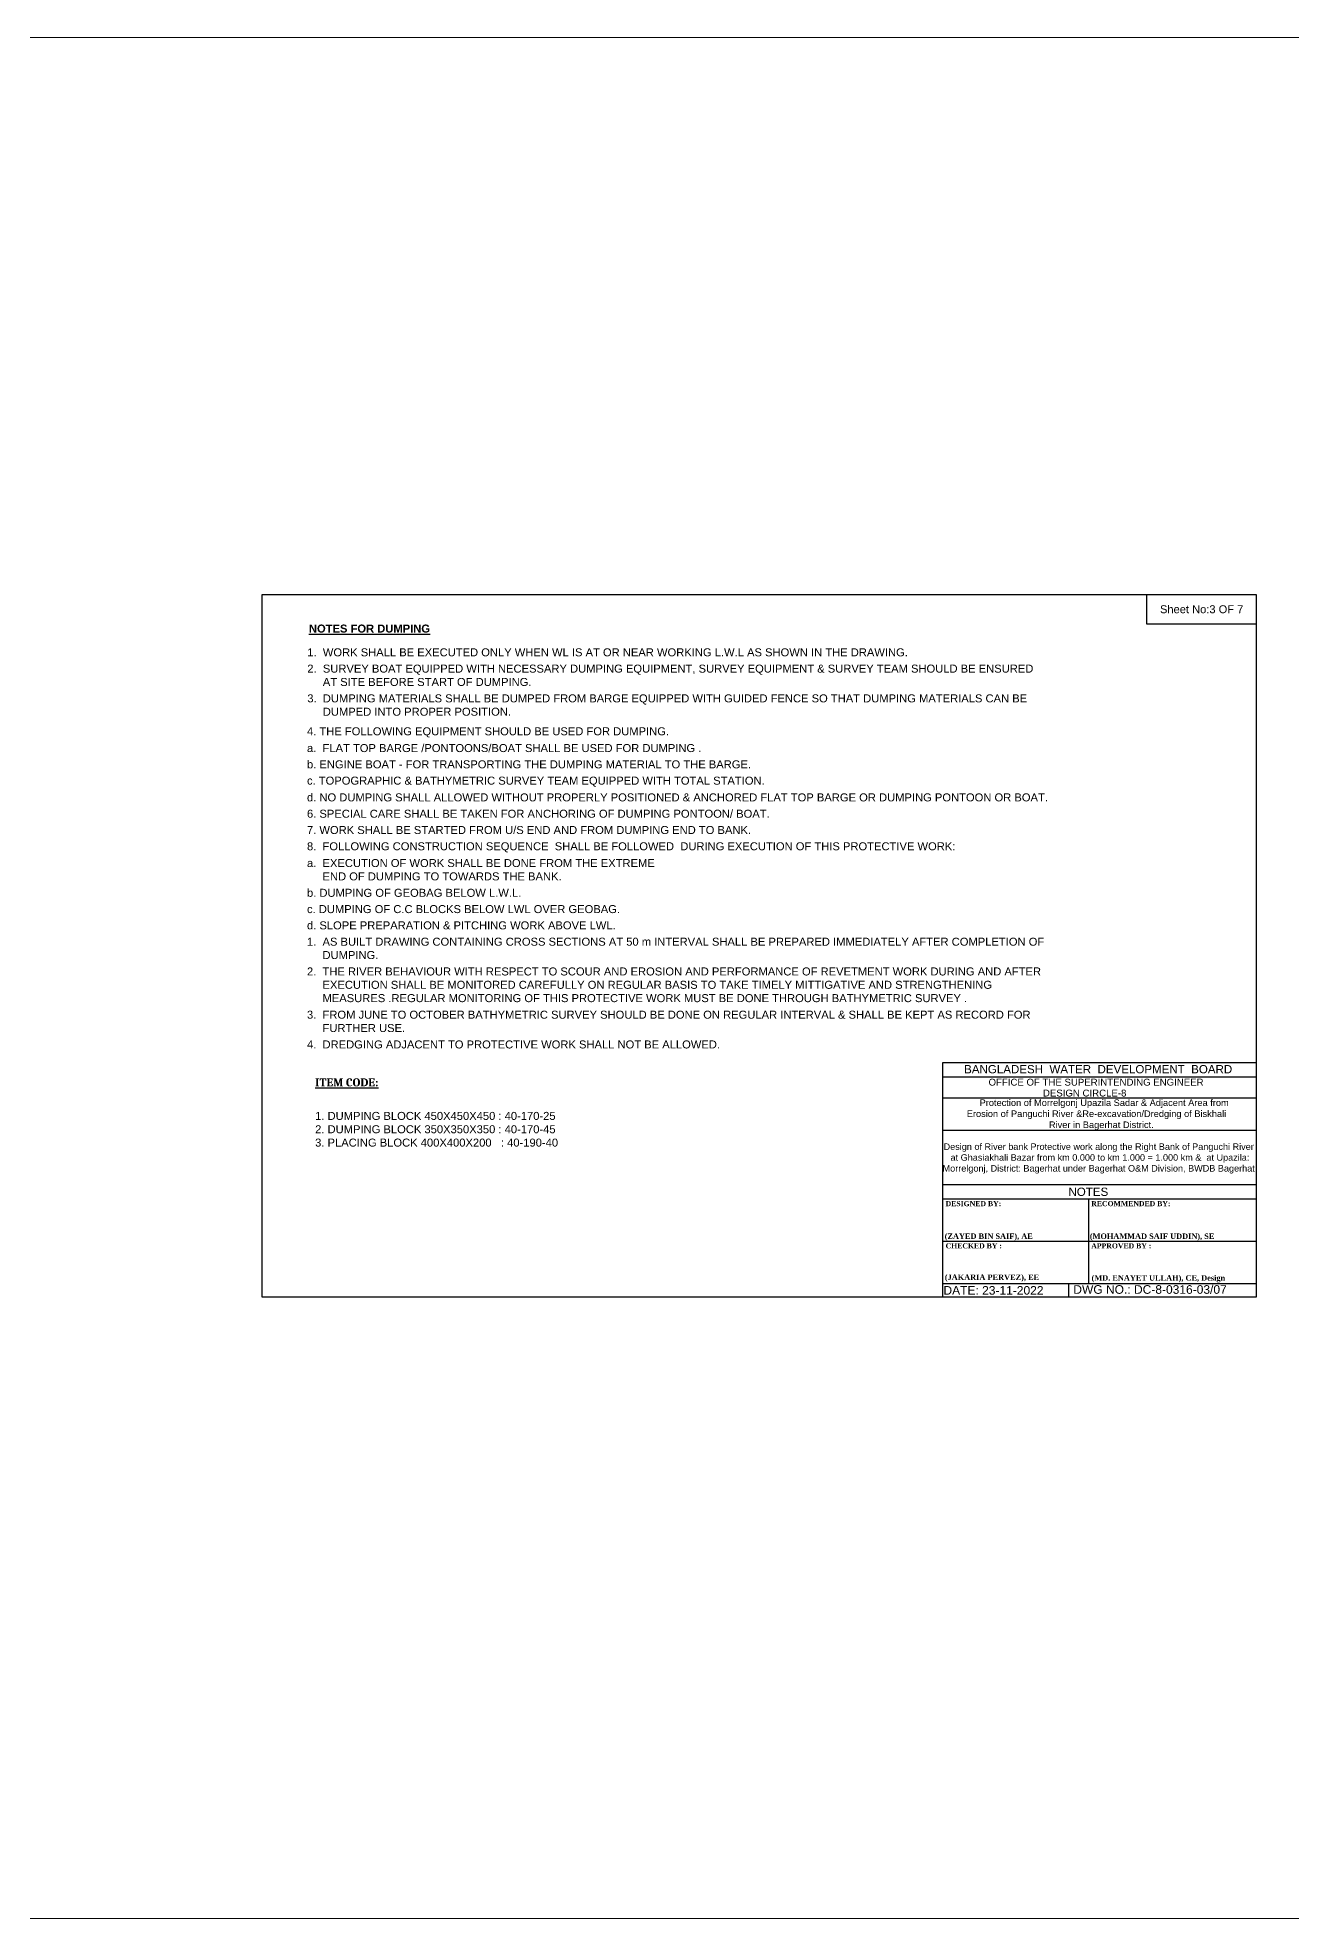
# Model space of a CAD drawing. Header units: inches. Extents: x 64995 to 402236, y -100918 to 204355.
# Drawn here: x 115311 to 127923, y -89368 to -70446 of the extents above; entities that cross this region are included whole.
import ezdxf
from ezdxf.enums import TextEntityAlignment as Align

# ---------------------------------------------------------------- set-up
doc = ezdxf.new("R2010")
doc.units = ezdxf.units.IN
doc.header["$LTSCALE"] = 7
doc.header["$MEASUREMENT"] = 0
doc.layers.add('Cross Section Labels', color=7, linetype='Continuous', lineweight=9)
doc.layers.add('LINE', color=7, linetype='Continuous')
doc.styles.add('Kazi_T_H', font='timesbd.ttf')
doc.styles.get("Standard").update_dxf_attribs({"font": 'arial.ttf'})

msp = doc.modelspace()

# ---------------------------------------------------------------- linework, layer by layer
for points in [[(117570.80368, -76047.98833), (127570.80368, -76047.98833), (127570.80368, -83118.98833), (117570.80368, -83118.98833)], [(126470.80368, -76047.98833), (127570.80368, -76047.98833), (127570.80368, -76347.98833), (126470.80368, -76347.98833)]]:
    msp.add_lwpolyline(points, close=True)
at = {"layer": 'Cross Section Labels'}
for p in [(127570.80368, -80760.18125), (124412.24107, -83118.98833)]:
    msp.add_line(p, (127570.80368, -83118.98833), dxfattribs=at)
msp.add_lwpolyline([(64995.45127, -70446.34122), (198816.07613, -70446.34122), (198816.07613, -89368.45625), (64995.45127, -89368.45625)], close=True, dxfattribs=at)
at = {"layer": 'LINE', "color": 0, "linetype": 'ByBlock', "lineweight": -3, "ltscale": 0.5}
for p, q in [((127570.80368, -80760.18125), (124412.24107, -80760.18125)), ((124412.24107, -80760.18125), (124412.24107, -83118.98833)), ((127570.80368, -80904.75903), (124412.24107, -80904.75903)), ((127570.80368, -81116.55965), (124412.24107, -81116.55965)), ((127570.80368, -81442.97601), (124412.24107, -81442.97601)), ((127570.80368, -81988.60039), (124412.24107, -81988.60039)), ((127570.80368, -82131.77396), (124412.24107, -82131.77396)), ((125884.67287, -82980.67855), (125884.67287, -82131.77396)), ((124412.24107, -82556.22626), (127570.80368, -82556.22626)), ((124412.24107, -82980.67855), (127570.80368, -82980.67855)), ((125685.2503, -83118.98833), (125685.2503, -82980.67855))]:
    msp.add_line(p, q, dxfattribs=at)

# ---------------------------------------------------------------- texts
at = {"insert": (127020.80368, -76197.98833), "char_height": 80, "attachment_point": 5}
msp.add_mtext('Sheet No:3 OF 7', dxfattribs=at)
for s, insert, char_height, width, attachment_point in [('{\\fArial|b1|i0|c0|p34;\\LNOTES FOR DUMPING} ', (118040.38829, -76351.46837), 80.5, 7475, 1), ('1.  WORK SHALL BE EXECUTED ONLY WHEN WL IS AT OR NEAR WORKING L.W.L AS SHOWN IN THE DRAWING. ^J', (118023.9759, -76590.67702), 80.5, 7475, 1), ('2.  SURVEY BOAT EQUIPPED WITH NECESSARY DUMPING EQUIPMENT, SURVEY EQUIPMENT & SURVEY TEAM SHOULD BE ENSURED \\P     AT SITE BEFORE START OF DUMPING.', (118023.9759, -76754.4775), 80.5, 7475, 1), ('3.  DUMPING MATERIALS SHALL BE DUMPED FROM BARGE EQUIPPED WITH GUIDED FENCE SO THAT DUMPING MATERIALS CAN BE \\P     DUMPED INTO PROPER POSITION.', (118023.9759, -77053.87234), 80.5, 7475, 1), ('4. THE FOLLOWING EQUIPMENT SHOULD BE USED FOR DUMPING.^J', (118020.77742, -77385.1085), 80.5, 7475, 1), ('a.  FLAT TOP BARGE /PONTOONS/BOAT SHALL BE USED FOR DUMPING .', (118020.77742, -77553.79609), 80.5, 7475, 1), ('b. ENGINE BOAT - FOR TRANSPORTING THE DUMPING MATERIAL TO THE BARGE.', (118020.77742, -77717.59656), 80.5, 7475, 1), ('c. TOPOGRAPHIC & BATHYMETRIC SURVEY TEAM EQUIPPED WITH TOTAL STATION.', (118020.77742, -77881.39704), 80.5, 7475, 1), ('d. NO DUMPING SHALL ALLOWED WITHOUT PROPERLY POSITIONED & ANCHORED FLAT TOP BARGE OR DUMPING PONTOON OR BOAT.', (118020.77742, -78050.08463), 80.5, 7475, 1), ('6. SPECIAL CARE SHALL BE TAKEN FOR ANCHORING OF DUMPING PONTOON/ BOAT.', (118020.77742, -78214.37931), 80.5, 7475, 1), ('7. WORK SHALL BE STARTED FROM U/S END AND FROM DUMPING END TO BANK.', (118020.77742, -78378.17978), 80.5, 7475, 1), ('a.  EXECUTION OF WORK SHALL BE DONE FROM THE EXTREME^J     END OF DUMPING TO TOWARDS THE BANK.', (118020.77742, -78710.66785), 80.5, 7475, 1), ('8.  FOLLOWING CONSTRUCTION SEQUENCE  SHALL BE FOLLOWED  DURING EXECUTION OF THIS PROTECTIVE WORK:^J', (118020.77742, -78541.98026), 80.5, 7475, 1), ('b. DUMPING OF GEOBAG BELOW L.W.L.', (118020.77742, -79010.06269), 80.5, 7475, 1), ('c. DUMPING OF C.C BLOCKS BELOW LWL OVER GEOBAG.', (118020.77742, -79173.86316), 80.5, 7475, 1), ('d. SLOPE PREPARATION & PITCHING WORK ABOVE LWL.', (118020.77742, -79337.66364), 80.5, 7475, 1), ('1.  AS BUILT DRAWING CONTAINING CROSS SECTIONS AT 50 m INTERVAL SHALL BE PREPARED IMMEDIATELY AFTER COMPLETION OF           \\P     DUMPING.', (118020.77742, -79501.95832), 80.5, 7475, 1), ('2.  THE RIVER BEHAVIOUR WITH RESPECT TO SCOUR AND EROSION AND PERFORMANCE OF REVETMENT WORK DURING AND AFTER  \\P     EXECUTION SHALL BE MONITORED CAREFULLY ON REGULAR BASIS TO TAKE TIMELY MITTIGATIVE AND STRENGTHENING  \\P     MEASURES .REGULAR MONITORING OF THIS PROTECTIVE WORK MUST BE DONE THROUGH BATHYMETRIC SURVEY .', (118020.77742, -79801.29825), 80.5, 7475, 1), ('3.  FROM JUNE TO OCTOBER BATHYMETRIC SURVEY SHOULD BE DONE ON REGULAR INTERVAL & SHALL BE KEPT AS RECORD FOR \\P     FURTHER USE.', (118020.77742, -80236.28745), 80.5, 7475, 1), ('4.  DREDGING ADJACENT TO PROTECTIVE WORK SHALL NOT BE ALLOWED. ', (118020.77742, -80535.62737), 80.5, 7475, 1), ('{\\fCambria|b1|i0|c0|p18;\\LITEM CODE:\\H1.515x;\\P\\P}1. DUMPING BLOCK 450X450X450 : 40-170-25{\\L\\P}2. DUMPING BLOCK 350X350X350 : 40-170-45{\\L\\P}3. PLACING BLOCK 400X400X200   : 40-190-40', (118102.75949, -80917.2077), 80.5, 7475, 1), ('Design of River bank Protective work along the Right Bank of Panguchi River^J at Ghasiakhali Bazar from km 0.000 to km 1.000 = 1.000 km &  at Upazila: Morrelgonj, District: Bagerhat under Bagerhat O&M Division, BWDB Bagerhat', (125984.99801, -81723.08039), 65.45705185, 3174.3258422, 5)]:
    msp.add_mtext(s, dxfattribs=dict(insert=insert, char_height=char_height, width=width, attachment_point=attachment_point))
at = {"layer": 'LINE', "color": 0, "linetype": 'ByBlock', "lineweight": -3, "ltscale": 0.5}
for s, height, p in [('BANGLADESH  WATER  DEVELOPMENT  BOARD', 83.1249314, (125979.82529, -80866.44683)), ('OFFICE OF THE SUPERINTENDING ENGINEER', 69.3315533, (125958.42447, -80990.18718)), ('DESIGN CIRCLE-8', 69.3315533, (125844.05765, -81099.70179))]:
    msp.add_text(s, height=height, dxfattribs=at).set_placement(p, align=Align.CENTER)
at = {"layer": 'LINE', "lineweight": 50, "ltscale": 0.5}
msp.add_text('NOTES', height=83.197864, dxfattribs=at).set_placement((125880.99635, -82099.68718), align=Align.CENTER)
at = {"layer": 'LINE', "color": 0, "linetype": 'ByBlock', "lineweight": -3, "ltscale": 0.5, "style": 'Kazi_T_H'}
for s, p in [('DESIGNED BY:', (124445.07027, -82203.08194)), ('RECOMMENDED BY:', (125910.14001, -82203.08194)), ('CHECKED BY :', (124445.07027, -82627.53424)), ('APPROVED BY :', (125910.14001, -82627.53424))]:
    msp.add_text(s, height=50.9342757, dxfattribs=at).set_placement(p)
at = {"layer": 'LINE', "lineweight": 50, "ltscale": 0.5, "style": 'Kazi_T_H'}
for s, p in [('(ZAYED BIN SAIF), AE', (124435.68226, -82532.16248)), ('(MOHAMMAD SAIF UDDIN), SE ', (125895.95767, -82532.46354)), ('(JAKARIA PERVEZ), EE', (124436.96623, -82945.24724)), ('(MD. ENAYET ULLAH), CE, Design ', (125913.77668, -82952.06198))]:
    msp.add_text(s, height=54.7025052, dxfattribs=at).set_placement(p)
at = {"layer": 'LINE', "color": 0, "linetype": 'ByBlock', "lineweight": -3, "ltscale": 0.5}
for s, p in [('DATE: 23-11-2022', (124423.23062, -83093.30831)), ('DWG NO.: DC-8-0316-03/07', (125729.8246, -83084.41088))]:
    msp.add_text(s, height=86.4436102, dxfattribs=at).set_placement(p)
at = {"layer": 'LINE', "color": 0, "linetype": 'ByBlock', "lineweight": -3, "ltscale": 0.5, "insert": (124322.09236, -81128.71357), "char_height": 66.5582911, "width": 3423.3366579, "attachment_point": 1}
msp.add_mtext('                  {\\C7;Protection of Morrelgonj Upazila Sadar & Adjacent Area from \\P             Erosion of Panguchi River &Re-excavation/Dredging of Biskhali\\P                                             River in Bagerhat District.}', dxfattribs=at)

doc.saveas('drawing.dxf')
